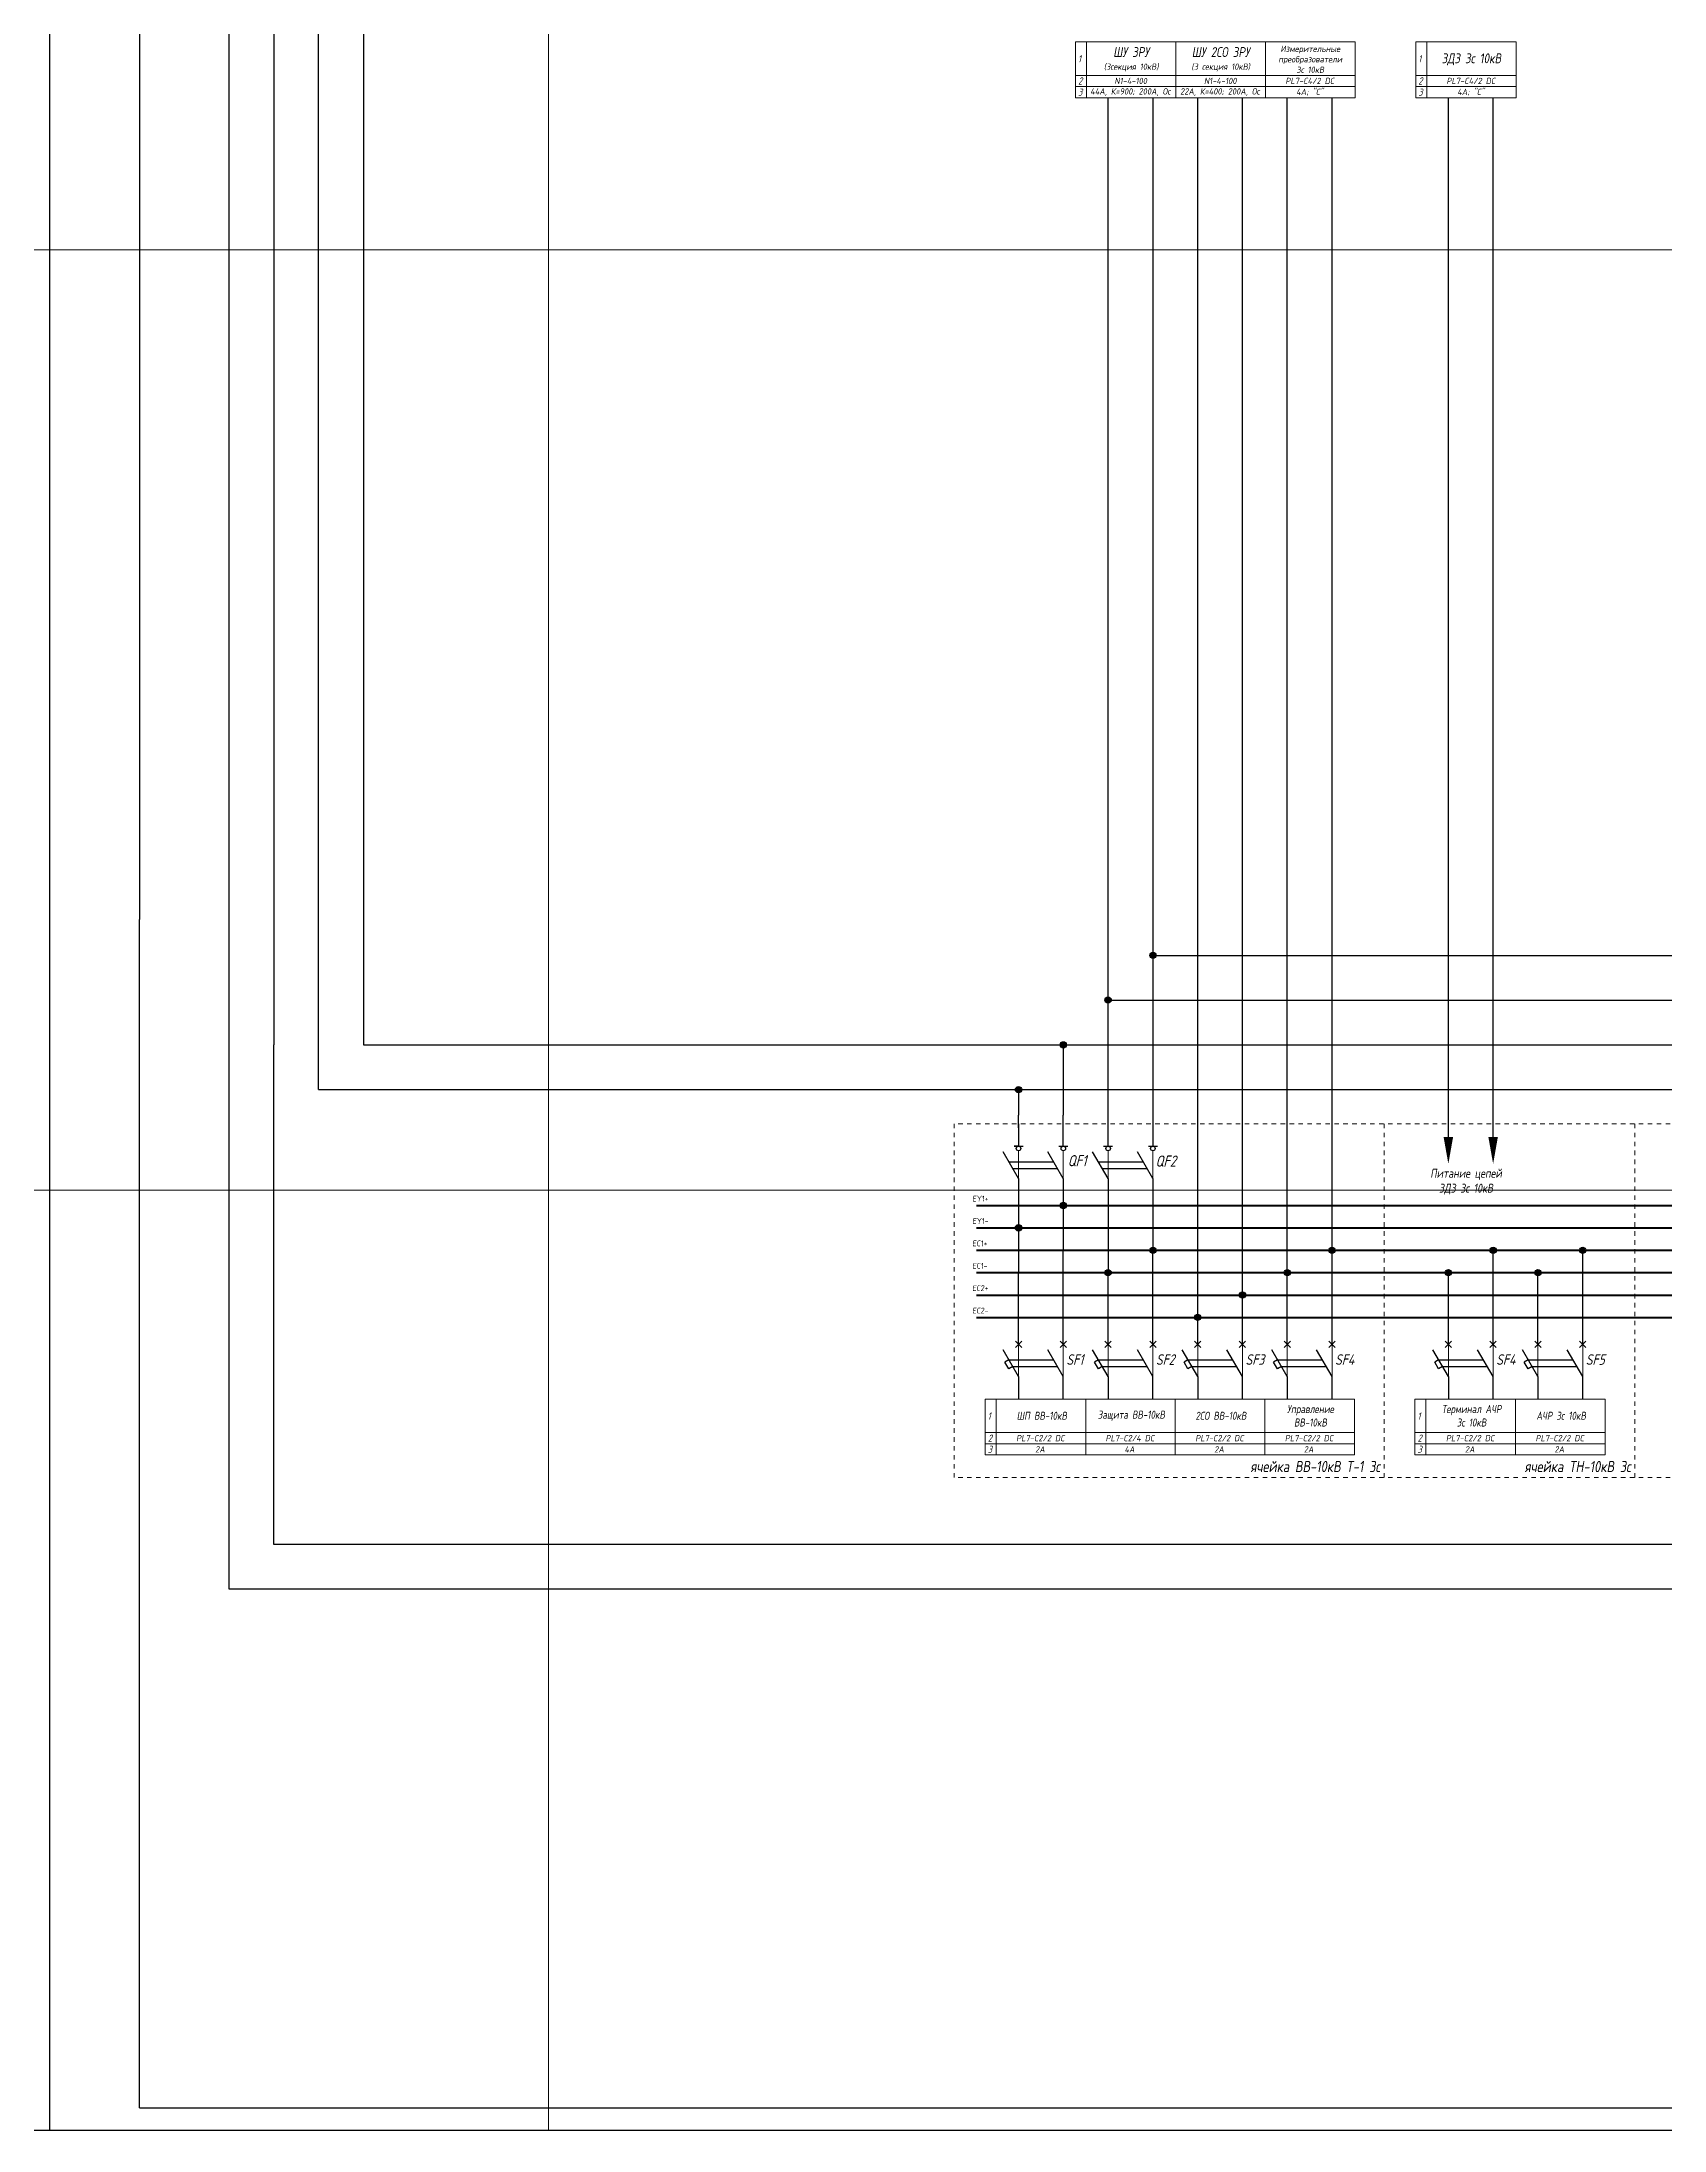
# Model space of a CAD drawing. Header units: millimetres. Extents: x 9 to 5215, y -207 to 4633.
# Drawn here: x 976.2 to 1338.5, y 3793 to 4259.5 of the extents above; entities that cross this region are included whole.
import ezdxf

# ---------------------------------------------------------------- set-up
doc = ezdxf.new("R2010")
doc.units = ezdxf.units.MM
doc.linetypes.add('JIS_02_1.0', pattern=[2, 1, -1])
doc.layers.add('Разрывы', color=10, linetype='Continuous')
doc.layers.add('Рамка', color=1, linetype='Continuous', plot=False)
doc.styles.add('eskdw', font='GOST_ANT.TTF', dxfattribs={"oblique": 10})
doc.styles.get("Standard").update_dxf_attribs({"font": 'GOST_ANT.TTF', "oblique": 10, "height": 2.5})
doc.styles.add('Гост', font='GOST_ANT.TTF', dxfattribs={"oblique": 10, "height": 1.4})
doc.styles.add('Шины', font='gost_1.ttf', dxfattribs={"oblique": 5, "height": 1.2})

msp = doc.modelspace()

# ---------------------------------------------------------------- hatches: boundary and pattern name
for points in [[(1225.03, 4055.46, 1), (1223.63, 4055.46, 1)], [(1225.03, 4055.46, 1), (1223.63, 4055.46, 1)], [(1225.03, 4055.46, 1), (1223.63, 4055.46, 1)], [(1215.03, 4045.46, 1), (1213.63, 4045.46, 1)], [(1215.03, 4045.46, 1), (1213.63, 4045.46, 1)], [(1215.03, 4045.46, 1), (1213.63, 4045.46, 1)], [(1205.03, 4035.46, 1), (1203.63, 4035.46, 1)], [(1205.03, 4035.46, 1), (1203.63, 4035.46, 1)], [(1205.03, 4035.46, 1), (1203.63, 4035.46, 1)], [(1195.03, 4025.46, 1), (1193.63, 4025.46, 1)], [(1195.03, 4025.46, 1), (1193.63, 4025.46, 1)], [(1195.03, 4025.46, 1), (1193.63, 4025.46, 1)], [(1205.03, 3999.59, 1), (1203.63, 3999.59, 1)], [(1205.03, 3999.59, 1), (1203.63, 3999.59, 1)], [(1195.03, 3994.59, 1), (1193.63, 3994.59, 1)], [(1195.03, 3994.59, 1), (1193.63, 3994.59, 1)], [(1195.03, 3994.59, 1), (1193.63, 3994.59, 1)], [(1225.03, 3989.59, 1), (1223.63, 3989.59, 1)], [(1225.03, 3989.59, 1), (1223.63, 3989.59, 1)], [(1265.03, 3989.59, 1), (1263.63, 3989.59, 1)], [(1265.03, 3989.59, 1), (1263.63, 3989.59, 1)], [(1301.01, 3989.59, 1), (1299.61, 3989.59, 1)], [(1301.01, 3989.59, 1), (1299.61, 3989.59, 1)], [(1321.01, 3989.59, 1), (1319.61, 3989.59, 1)], [(1321.01, 3989.59, 1), (1319.61, 3989.59, 1)], [(1215.03, 3984.59, 1), (1213.63, 3984.59, 1)], [(1215.03, 3984.59, 1), (1213.63, 3984.59, 1)], [(1215.03, 3984.59, 1), (1213.63, 3984.59, 1)], [(1255.03, 3984.59, 1), (1253.63, 3984.59, 1)], [(1255.03, 3984.59, 1), (1253.63, 3984.59, 1)], [(1255.03, 3984.59, 1), (1253.63, 3984.59, 1)], [(1291.01, 3984.59, 1), (1289.61, 3984.59, 1)], [(1291.01, 3984.59, 1), (1289.61, 3984.59, 1)], [(1291.01, 3984.59, 1), (1289.61, 3984.59, 1)], [(1311.01, 3984.59, 1), (1309.61, 3984.59, 1)], [(1311.01, 3984.59, 1), (1309.61, 3984.59, 1)], [(1311.01, 3984.59, 1), (1309.61, 3984.59, 1)], [(1245.03, 3979.59, 1), (1243.63, 3979.59, 1)], [(1245.03, 3979.59, 1), (1243.63, 3979.59, 1)], [(1235.03, 3974.59, 1), (1233.63, 3974.59, 1)], [(1235.03, 3974.59, 1), (1233.63, 3974.59, 1)], [(1235.03, 3974.59, 1), (1233.63, 3974.59, 1)]]:
    msp.add_hatch(color=256).paths.add_polyline_path(points)

# ---------------------------------------------------------------- linework, layer by layer
for p, q in [((978, 3793.03), (978, 4509.21)), ((998, 4504.21), (998, 4063.47)), ((1018.03, 4025.46), (1018.03, 4396.01)), ((1028.03, 4396.01), (1028.03, 4035.46)), ((1038.03, 4025.46), (1038.03, 4396.01)), ((1048.03, 4396.01), (1048.03, 4035.46)), ((1214.33, 4108.1), (1214.33, 4247.02)), ((1224.33, 4247.02), (1224.33, 4108.1)), ((1234.33, 4108.1), (1234.33, 4247.02)), ((1244.33, 4108.1), (1244.33, 4247.02)), ((1254.33, 3984.59), (1254.33, 4247.02)), ((1264.33, 3989.59), (1264.33, 4247.02)), ((1290.31, 4020.8), (1290.31, 4247.02)), ((1300.31, 4020.8), (1300.31, 4247.02)), ((1214.33, 4061.5), (1214.33, 4108.1)), ((1224.33, 4108.1), (1224.33, 4061.5)), ((1234.33, 4061.5), (1234.33, 4108.1)), ((1244.33, 4061.5), (1244.33, 4108.1)), ((998, 3798.03), (998, 4063.47)), ((1214.33, 4012.81), (1214.33, 4061.5)), ((1224.33, 4061.5), (1224.33, 4012.81)), ((1234.33, 4016.92), (1234.33, 4061.5)), ((1244.33, 4016.92), (1244.33, 4061.5)), ((1224.33, 4055.46), (1568.23, 4055.46)), ((1214.33, 4045.46), (1558.23, 4045.46)), ((1028.03, 3923.86), (1028.03, 4035.46)), ((1048.03, 4035.46), (1548.23, 4035.46)), ((1204.33, 4035.46), (1204.33, 4019.75)), ((1018.03, 3913.86), (1018.03, 4025.46)), ((1038.03, 4025.46), (1194.33, 4025.46)), ((1194.33, 4025.46), (1538.23, 4025.46)), ((1194.33, 4025.46), (1194.33, 4019.75)), ((1194.33, 4016.92), (1194.33, 4019.75)), ((1194.33, 4017.81), (1194.33, 4012.81)), ((1204.33, 4012.81), (1204.33, 4019.75)), ((1234.33, 3974.59), (1234.33, 4016.92)), ((1244.33, 3979.59), (1244.33, 4016.92)), ((1194.33, 4012.81), (1193.33, 4012.81)), ((1193.33, 4012.81), (1195.33, 4012.81)), ((1203.33, 4012.81), (1205.33, 4012.81)), ((1213.33, 4012.81), (1215.33, 4012.81)), ((1223.33, 4012.81), (1225.33, 4012.81)), ((1194.33, 4005.58), (1190.87, 4011.58)), ((1191.73, 4010.08), (1191.73, 4010.08)), ((1191.73, 4010.08), (1191.73, 4010.08)), ((1192.16, 4009.33), (1202.16, 4009.33)), ((1193.03, 4007.83), (1203.03, 4007.83)), ((1204.33, 4005.58), (1200.87, 4011.58)), ((1201.73, 4010.08), (1201.73, 4010.08)), ((1214.33, 4005.58), (1210.87, 4011.58)), ((1211.73, 4010.08), (1211.73, 4010.08)), ((1211.73, 4010.08), (1211.73, 4010.08)), ((1212.16, 4009.33), (1222.16, 4009.33)), ((1213.03, 4007.83), (1223.03, 4007.83)), ((1224.33, 4005.58), (1220.87, 4011.58)), ((1221.73, 4010.08), (1221.73, 4010.08)), ((1194.33, 4005.58), (1194.33, 3984.58)), ((1204.33, 4005.58), (1204.33, 3989.58)), ((1214.33, 4005.58), (1214.33, 3994.59)), ((1224.33, 4005.58), (1224.33, 3999.58)), ((1224.33, 3999.58), (1224.33, 3989.59)), ((1214.33, 3994.59), (1214.33, 3984.59)), ((1204.33, 3983.59), (1204.33, 3989.59)), ((1204.33, 3983.59), (1204.33, 3989.59)), ((1204.33, 3973.59), (1204.33, 3989.59)), ((1224.33, 3983.59), (1224.33, 3989.59)), ((1224.33, 3983.59), (1224.33, 3989.59)), ((1224.33, 3973.59), (1224.33, 3989.59)), ((1244.33, 3983.59), (1244.33, 3989.59)), ((1244.33, 3983.59), (1244.33, 3989.59)), ((1244.33, 3983.59), (1244.33, 3989.59)), ((1264.33, 3983.59), (1264.33, 3989.59)), ((1264.33, 3983.59), (1264.33, 3989.59)), ((1264.33, 3973.59), (1264.33, 3989.59)), ((1300.31, 3983.59), (1300.31, 3989.59)), ((1300.31, 3983.59), (1300.31, 3989.59)), ((1300.31, 3973.59), (1300.31, 3989.59)), ((1320.31, 3983.59), (1320.31, 3989.59)), ((1320.31, 3983.59), (1320.31, 3989.59)), ((1320.31, 3973.59), (1320.31, 3989.59)), ((1194.33, 3983.59), (1194.33, 3984.59)), ((1194.33, 3973.59), (1194.33, 3984.59)), ((1214.33, 3983.59), (1214.33, 3984.59)), ((1214.33, 3973.59), (1214.33, 3984.59)), ((1234.33, 3983.59), (1234.33, 3984.59)), ((1234.33, 3983.59), (1234.33, 3984.59)), ((1254.33, 3983.59), (1254.33, 3984.59)), ((1254.33, 3973.59), (1254.33, 3984.59)), ((1290.31, 3983.59), (1290.31, 3984.59)), ((1290.31, 3973.59), (1290.31, 3984.59)), ((1310.31, 3983.59), (1310.31, 3984.59)), ((1310.31, 3973.59), (1310.31, 3984.59)), ((1244.33, 3973.59), (1244.33, 3979.59)), ((1244.33, 3973.59), (1244.33, 3979.59)), ((1244.33, 3973.59), (1244.33, 3979.59)), ((1234.33, 3973.59), (1234.33, 3974.59)), ((1234.33, 3973.59), (1234.33, 3974.59)), ((1194.33, 3968.59), (1194.33, 3973.59)), ((1204.33, 3968.59), (1204.33, 3973.59)), ((1204.33, 3968.59), (1204.33, 3973.59)), ((1214.33, 3968.59), (1214.33, 3973.59)), ((1224.33, 3968.59), (1224.33, 3973.59)), ((1224.33, 3968.59), (1224.33, 3973.59)), ((1234.33, 3968.59), (1234.33, 3973.59)), ((1244.33, 3968.59), (1244.33, 3973.59)), ((1244.33, 3968.59), (1244.33, 3973.59)), ((1254.33, 3968.59), (1254.33, 3973.59)), ((1264.33, 3968.59), (1264.33, 3973.59)), ((1264.33, 3968.59), (1264.33, 3973.59)), ((1290.31, 3968.59), (1290.31, 3973.59)), ((1300.31, 3968.59), (1300.31, 3973.59)), ((1300.31, 3968.59), (1300.31, 3973.59)), ((1310.31, 3968.59), (1310.31, 3973.59)), ((1320.31, 3968.59), (1320.31, 3973.59)), ((1320.31, 3968.59), (1320.31, 3973.59)), ((1194.33, 3961.36), (1190.87, 3967.36)), ((1193.62, 3967.88), (1195.04, 3969.3)), ((1195.04, 3967.88), (1193.62, 3969.3)), ((1204.33, 3961.36), (1200.87, 3967.36)), ((1201.73, 3965.86), (1201.73, 3965.86)), ((1203.62, 3967.88), (1205.04, 3969.3)), ((1205.04, 3967.88), (1203.62, 3969.3)), ((1214.33, 3961.36), (1210.87, 3967.36)), ((1213.62, 3967.88), (1215.04, 3969.3)), ((1215.04, 3967.88), (1213.62, 3969.3)), ((1224.33, 3961.36), (1220.87, 3967.36)), ((1221.73, 3965.86), (1221.73, 3965.86)), ((1223.62, 3967.88), (1225.04, 3969.3)), ((1225.04, 3967.88), (1223.62, 3969.3)), ((1234.33, 3961.36), (1230.87, 3967.36)), ((1233.62, 3967.88), (1235.04, 3969.3)), ((1235.04, 3967.88), (1233.62, 3969.3)), ((1244.33, 3961.36), (1240.87, 3967.36)), ((1241.73, 3965.86), (1241.73, 3965.86)), ((1243.62, 3967.88), (1245.04, 3969.3)), ((1245.04, 3967.88), (1243.62, 3969.3)), ((1254.33, 3961.36), (1250.87, 3967.36)), ((1253.62, 3967.88), (1255.04, 3969.3)), ((1255.04, 3967.88), (1253.62, 3969.3)), ((1264.33, 3961.36), (1260.87, 3967.36)), ((1261.73, 3965.86), (1261.73, 3965.86)), ((1263.62, 3967.88), (1265.04, 3969.3)), ((1265.04, 3967.88), (1263.62, 3969.3)), ((1290.31, 3961.36), (1286.84, 3967.36)), ((1289.6, 3967.88), (1291.01, 3969.3)), ((1291.01, 3967.88), (1289.6, 3969.3)), ((1300.31, 3961.36), (1296.84, 3967.36)), ((1297.71, 3965.86), (1297.71, 3965.86)), ((1299.6, 3967.88), (1301.01, 3969.3)), ((1301.01, 3967.88), (1299.6, 3969.3)), ((1310.31, 3961.36), (1306.84, 3967.36)), ((1309.6, 3967.88), (1311.01, 3969.3)), ((1311.01, 3967.88), (1309.6, 3969.3)), ((1320.31, 3961.36), (1316.84, 3967.36)), ((1317.71, 3965.86), (1317.71, 3965.86)), ((1319.6, 3967.88), (1321.01, 3969.3)), ((1321.01, 3967.88), (1319.6, 3969.3)), ((1192.16, 3965.11), (1191.3, 3964.61)), ((1192.16, 3963.11), (1191.3, 3964.61)), ((1192.16, 3965.11), (1202.16, 3965.11)), ((1193.03, 3963.61), (1192.16, 3963.11)), ((1193.03, 3963.61), (1203.03, 3963.61)), ((1194.33, 3961.36), (1194.33, 3956.36)), ((1204.33, 3956.36), (1204.33, 3961.36)), ((1212.16, 3965.11), (1211.3, 3964.61)), ((1212.16, 3963.11), (1211.3, 3964.61)), ((1212.16, 3965.11), (1222.16, 3965.11)), ((1213.03, 3963.61), (1212.16, 3963.11)), ((1213.03, 3963.61), (1223.03, 3963.61)), ((1214.33, 3961.36), (1214.33, 3956.36)), ((1224.33, 3956.36), (1224.33, 3961.36)), ((1232.16, 3965.11), (1231.3, 3964.61)), ((1232.16, 3963.11), (1231.3, 3964.61)), ((1232.16, 3965.11), (1242.16, 3965.11)), ((1233.03, 3963.61), (1232.16, 3963.11)), ((1233.03, 3963.61), (1243.03, 3963.61)), ((1234.33, 3961.36), (1234.33, 3956.36)), ((1244.33, 3956.36), (1244.33, 3961.36)), ((1252.16, 3965.11), (1251.3, 3964.61)), ((1252.16, 3963.11), (1251.3, 3964.61)), ((1252.16, 3965.11), (1262.16, 3965.11)), ((1253.03, 3963.61), (1252.16, 3963.11)), ((1253.03, 3963.61), (1263.03, 3963.61)), ((1254.33, 3961.36), (1254.33, 3956.36)), ((1264.33, 3956.36), (1264.33, 3961.36)), ((1288.14, 3965.11), (1287.27, 3964.61)), ((1288.14, 3963.11), (1287.27, 3964.61)), ((1288.14, 3965.11), (1298.14, 3965.11)), ((1289.01, 3963.61), (1288.14, 3963.11)), ((1289.01, 3963.61), (1299.01, 3963.61)), ((1290.31, 3961.36), (1290.31, 3956.36)), ((1300.31, 3956.36), (1300.31, 3961.36)), ((1308.14, 3965.11), (1307.27, 3964.61)), ((1308.14, 3963.11), (1307.27, 3964.61)), ((1308.14, 3965.11), (1318.14, 3965.11)), ((1309.01, 3963.61), (1308.14, 3963.11)), ((1309.01, 3963.61), (1319.01, 3963.61)), ((1310.31, 3961.36), (1310.31, 3956.36)), ((1320.31, 3956.36), (1320.31, 3961.36)), ((1395.6, 3923.86), (1028.03, 3923.86)), ((1385.6, 3913.86), (1018.03, 3913.86)), ((998, 3798.03), (2135.61, 3798.03)), ((978, 3793.03), (2277.34, 3793.03))]:
    msp.add_line(p, q)
at = {"lineweight": 9}
for p, q in [((1207.05, 4259.52), (1209.49, 4259.52)), ((1207.05, 4259.52), (1207.05, 4247.02)), ((1209.49, 4259.52), (1209.49, 4247.02)), ((1209.49, 4259.52), (1269.49, 4259.52)), ((1229.49, 4259.52), (1229.49, 4247.02)), ((1249.49, 4259.52), (1249.49, 4247.02)), ((1269.49, 4259.52), (1269.49, 4247.02)), ((1283.02, 4259.52), (1285.47, 4259.52)), ((1283.02, 4259.52), (1283.02, 4247.02)), ((1285.47, 4259.52), (1285.47, 4247.02)), ((1285.47, 4259.52), (1305.47, 4259.52)), ((1305.47, 4259.52), (1305.47, 4247.02)), ((1207.05, 4252.02), (1229.49, 4252.02)), ((1209.49, 4252.02), (1249.49, 4252.02)), ((1209.49, 4252.02), (1249.49, 4252.02)), ((1229.49, 4252.02), (1269.49, 4252.02)), ((1229.49, 4252.02), (1269.49, 4252.02)), ((1249.49, 4252.02), (1269.49, 4252.02)), ((1249.49, 4252.02), (1269.49, 4252.02)), ((1265.47, 4252.02), (1269.49, 4252.02)), ((1283.02, 4252.02), (1305.47, 4252.02)), ((1285.47, 4252.02), (1305.47, 4252.02)), ((1285.47, 4252.02), (1305.47, 4252.02)), ((1207.05, 4249.52), (1209.49, 4249.52)), ((1207.05, 4247.02), (1209.49, 4247.02)), ((1209.49, 4249.52), (1249.49, 4249.52)), ((1209.49, 4249.52), (1249.49, 4249.52)), ((1209.49, 4247.02), (1269.49, 4247.02)), ((1209.49, 4247.02), (1269.49, 4247.02)), ((1229.49, 4249.52), (1269.49, 4249.52)), ((1229.49, 4249.52), (1269.49, 4249.52)), ((1249.49, 4249.52), (1269.49, 4249.52)), ((1249.49, 4249.52), (1269.49, 4249.52)), ((1265.47, 4249.52), (1269.49, 4249.52)), ((1283.02, 4249.52), (1285.47, 4249.52)), ((1283.02, 4247.02), (1285.47, 4247.02)), ((1285.47, 4249.52), (1305.47, 4249.52)), ((1285.47, 4249.52), (1305.47, 4249.52)), ((1285.47, 4247.02), (1305.47, 4247.02)), ((1285.47, 4247.02), (1305.47, 4247.02)), ((1186.88, 3956.36), (1189.33, 3956.36)), ((1186.88, 3956.36), (1186.88, 3943.86)), ((1189.33, 3956.36), (1189.33, 3943.86)), ((1189.33, 3956.36), (1189.33, 3943.86)), ((1189.33, 3956.36), (1209.33, 3956.36)), ((1209.33, 3956.36), (1209.33, 3943.86)), ((1209.33, 3956.36), (1209.33, 3943.86)), ((1209.33, 3956.36), (1229.33, 3956.36)), ((1229.33, 3956.36), (1229.33, 3943.86)), ((1229.33, 3956.36), (1229.33, 3943.86)), ((1229.33, 3956.36), (1249.33, 3956.36)), ((1229.33, 3956.36), (1229.33, 3943.86)), ((1249.33, 3956.36), (1249.33, 3943.86)), ((1249.33, 3956.36), (1269.33, 3956.36)), ((1269.33, 3956.36), (1269.33, 3943.86)), ((1282.86, 3956.36), (1285.31, 3956.36)), ((1282.86, 3956.36), (1282.86, 3943.86)), ((1285.31, 3956.36), (1285.31, 3943.86)), ((1285.31, 3956.36), (1285.31, 3943.86)), ((1285.31, 3956.36), (1305.31, 3956.36)), ((1305.31, 3956.36), (1305.31, 3943.86)), ((1305.31, 3956.36), (1305.31, 3943.86)), ((1305.31, 3956.36), (1325.31, 3956.36)), ((1325.31, 3956.36), (1325.31, 3943.86)), ((1189.33, 3951.36), (1189.33, 3943.86)), ((1189.33, 3951.36), (1189.33, 3943.86)), ((1189.33, 3951.36), (1189.33, 3943.86)), ((1209.33, 3951.36), (1209.33, 3943.86)), ((1209.33, 3951.36), (1209.33, 3943.86)), ((1209.33, 3951.36), (1209.33, 3943.86)), ((1229.33, 3951.36), (1229.33, 3943.86)), ((1229.33, 3951.36), (1229.33, 3943.86)), ((1229.33, 3951.36), (1229.33, 3943.86)), ((1285.31, 3951.36), (1285.31, 3943.86)), ((1285.31, 3951.36), (1285.31, 3943.86)), ((1285.31, 3951.36), (1285.31, 3943.86)), ((1305.31, 3951.36), (1305.31, 3943.86)), ((1305.31, 3951.36), (1305.31, 3943.86)), ((1305.31, 3951.36), (1305.31, 3943.86)), ((1186.88, 3948.86), (1269.33, 3948.86)), ((1282.86, 3948.86), (1325.31, 3948.86)), ((1186.88, 3946.36), (1189.33, 3946.36)), ((1186.88, 3943.86), (1189.33, 3943.86)), ((1189.33, 3946.36), (1209.33, 3946.36)), ((1189.33, 3943.86), (1209.33, 3943.86)), ((1209.33, 3946.36), (1229.33, 3946.36)), ((1209.33, 3943.86), (1229.33, 3943.86)), ((1229.33, 3946.36), (1249.33, 3946.36)), ((1229.33, 3943.86), (1249.33, 3943.86)), ((1249.33, 3946.36), (1269.33, 3946.36)), ((1249.33, 3943.86), (1269.33, 3943.86)), ((1282.86, 3946.36), (1285.31, 3946.36)), ((1282.86, 3943.86), (1285.31, 3943.86)), ((1285.31, 3946.36), (1305.31, 3946.36)), ((1285.31, 3943.86), (1305.31, 3943.86)), ((1305.31, 3946.36), (1325.31, 3946.36)), ((1305.31, 3943.86), (1325.31, 3943.86))]:
    msp.add_line(p, q, dxfattribs=at)
at = {"linetype": 'JIS_02_1.0', "lineweight": 9}
for p, q in [((1179.97, 4017.83), (1179.97, 3938.86)), ((1619.85, 4017.83), (1179.97, 4017.83)), ((1331.92, 4017.83), (1331.92, 3938.86)), ((1619.85, 3938.86), (1179.97, 3938.86))]:
    msp.add_line(p, q, dxfattribs=at)
at = {"linetype": 'JIS_02_1.0', "lineweight": 15}
for p, q in [((1275.95, 4017.83), (1275.95, 3938.86)), ((1275.95, 4017.83), (1275.95, 3938.86)), ((1331.92, 4017.83), (1331.92, 3938.86))]:
    msp.add_line(p, q, dxfattribs=at)
at = {"ltscale": 5}
for p, q in [((1290.31, 4014.85), (1290.31, 4020.8)), ((1300.31, 4014.85), (1300.31, 4020.8))]:
    msp.add_line(p, q, dxfattribs=at)
at = {"lineweight": 40}
for p, q in [((1184.97, 3999.59), (1612.07, 3999.59)), ((1184.97, 3994.59), (1612.07, 3994.59)), ((1184.97, 3989.59), (1612.07, 3989.59)), ((1184.97, 3984.59), (1612.07, 3984.59)), ((1184.97, 3979.59), (1612.07, 3979.59)), ((1184.97, 3974.59), (1612.07, 3974.59))]:
    msp.add_line(p, q, dxfattribs=at)
at = {"ltscale": 5}
for points in [[(1290.31, 4008.89, 0, 2.11, 0), (1290.31, 4014.85, 0, 2.11, 0)], [(1300.31, 4008.89, 0, 2.11, 0), (1300.31, 4014.85, 0, 2.11, 0)]]:
    msp.add_lwpolyline(points, format="xyseb", dxfattribs=at)
for centre, radius in [((1224.33, 4055.46), 0.7), ((1224.33, 4055.46), 0.7), ((1224.33, 4055.46), 0.7), ((1214.33, 4045.46), 0.7), ((1214.33, 4045.46), 0.7), ((1214.33, 4045.46), 0.7), ((1204.33, 4035.46), 0.7), ((1204.33, 4035.46), 0.7), ((1204.33, 4035.46), 0.7), ((1194.33, 4025.46), 0.7), ((1194.33, 4025.46), 0.7), ((1194.33, 4025.46), 0.7), ((1194.33, 4012.31), 0.5), ((1204.33, 4012.31), 0.5), ((1214.33, 4012.31), 0.5), ((1224.33, 4012.31), 0.5), ((1204.33, 3999.59), 0.7), ((1204.33, 3999.59), 0.7), ((1194.33, 3994.59), 0.7), ((1194.33, 3994.59), 0.7), ((1194.33, 3994.59), 0.7), ((1224.33, 3989.59), 0.7), ((1224.33, 3989.59), 0.7), ((1264.33, 3989.59), 0.7), ((1264.33, 3989.59), 0.7), ((1300.31, 3989.59), 0.7), ((1300.31, 3989.59), 0.7), ((1320.31, 3989.59), 0.7), ((1320.31, 3989.59), 0.7), ((1214.33, 3984.59), 0.7), ((1214.33, 3984.59), 0.7), ((1214.33, 3984.59), 0.7), ((1254.33, 3984.59), 0.7), ((1254.33, 3984.59), 0.7), ((1254.33, 3984.59), 0.7), ((1290.31, 3984.59), 0.7), ((1290.31, 3984.59), 0.7), ((1290.31, 3984.59), 0.7), ((1310.31, 3984.59), 0.7), ((1310.31, 3984.59), 0.7), ((1310.31, 3984.59), 0.7), ((1244.33, 3979.59), 0.7), ((1244.33, 3979.59), 0.7), ((1234.33, 3974.59), 0.7), ((1234.33, 3974.59), 0.7), ((1234.33, 3974.59), 0.7)]:
    msp.add_circle(centre, radius)
at = {"layer": 'Разрывы', "lineweight": 13}
for p, q in [((1194.33, 4011.81), (1194.33, 4005.58)), ((1204.33, 4011.81), (1204.33, 4005.58)), ((1214.33, 4011.81), (1214.33, 4005.58)), ((1224.33, 4011.81), (1224.33, 4005.58)), ((1194.33, 3968.59), (1194.33, 3961.36)), ((1204.33, 3968.59), (1204.33, 3961.36)), ((1214.33, 3968.59), (1214.33, 3961.36)), ((1224.33, 3968.59), (1224.33, 3961.36)), ((1234.33, 3968.59), (1234.33, 3961.36)), ((1244.33, 3968.59), (1244.33, 3961.36)), ((1254.33, 3968.59), (1254.33, 3961.36)), ((1264.33, 3968.59), (1264.33, 3961.36)), ((1290.31, 3968.59), (1290.31, 3961.36)), ((1300.31, 3968.59), (1300.31, 3961.36)), ((1310.31, 3968.59), (1310.31, 3961.36)), ((1320.31, 3968.59), (1320.31, 3961.36))]:
    msp.add_line(p, q, dxfattribs=at)
at = {"layer": 'Рамка', "lineweight": 9}
for p, q in [((1089.34, 4213.03), (1089.34, 4423.03)), ((792.34, 4213.03), (1089.34, 4213.03)), ((1089.34, 4003.03), (1089.34, 4213.03)), ((1089.34, 4213.03), (1386.34, 4213.03)), ((792.34, 4003.03), (1089.34, 4003.03)), ((1089.34, 3793.03), (1089.34, 4003.03)), ((1089.34, 4003.03), (1386.34, 4003.03)), ((1089.34, 3793.03), (1386.34, 3793.03))]:
    msp.add_line(p, q, dxfattribs=at)
at = {"layer": 'Рамка'}
msp.add_line((792.34, 3793.03), (1089.34, 3793.03), dxfattribs=at)

# ---------------------------------------------------------------- texts
at = {"lineweight": 9, "style": 'eskdw', "oblique": 15}
for s, p in [('1', (1207.6, 4254.92)), ('1', (1283.58, 4254.92)), ('2', (1207.63, 4249.97)), ('2', (1283.61, 4249.97)), ('3', (1207.63, 4247.47)), ('3', (1283.61, 4247.47)), ('1', (1187.43, 3951.76)), ('1', (1283.41, 3951.76)), ('2', (1187.47, 3946.81)), ('2', (1283.44, 3946.81)), ('3', (1187.47, 3944.31)), ('3', (1283.44, 3944.31))]:
    msp.add_text(s, height=1.6, dxfattribs=at).set_placement(p)
at = {"style": 'eskdw', "oblique": 15}
for s, height, p in [('QF1', 2.5, (1205.3, 4008.34)), ('QF2', 2.5, (1224.9, 4008.25)), ('SF1', 2.355, (1205, 3963.99)), ('SF2', 2.355, (1225, 3963.99)), ('SF3', 2.355, (1245, 3963.99)), ('SF4', 2.355, (1265, 3963.99)), ('SF4', 2.355, (1300.98, 3963.99)), ('SF5', 2.355, (1320.98, 3963.99))]:
    msp.add_text(s, height=height, dxfattribs=at).set_placement(p)
at = {"lineweight": 9}
for s, width, insert, char_height, attachment_point, style in [('ШУ ЗРУ\\P{\\H0.63636x;(3секция 10кВ)}', 20, (1219.49, 4255.6), 2.2, 5, 'Гост'), ('ШУ 2СО ЗРУ\\P{\\H0.63636x;(3 секция 10кВ)}', 20, (1239.49, 4255.6), 2.2, 5, 'Гост'), ('Измерительные преобразователи \\P3с 10кВ', 20, (1259.49, 4255.6), 1.4, 5, 'Гост'), ('ЗДЗ 3с 10кВ', 20, (1295.47, 4255.6), 2.2, 5, 'Гост'), (' {\\H1.0833x;EY1+}', 7.2274, (1183.29, 4001.77), 1.2, 1, 'Шины'), (' {\\H1.0833x;EY1-}', 7.2274, (1183.29, 3996.77), 1.2, 1, 'Шины'), (' {\\H1.0833x;EC1+}', 7.2274, (1183.29, 3991.77), 1.2, 1, 'Шины'), (' {\\H1.0833x;EC1-}', 7.2274, (1183.29, 3986.77), 1.2, 1, 'Шины'), (' {\\H1.0833x;EC2+}', 7.2274, (1183.29, 3981.77), 1.2, 1, 'Шины'), (' {\\H1.0833x;EC2-}', 7.2274, (1183.29, 3976.77), 1.2, 1, 'Шины')]:
    msp.add_mtext_dynamic_manual_height_columns(s, width=width, gutter_width=6, heights=[0], dxfattribs=dict(at, insert=insert, char_height=char_height, attachment_point=attachment_point, style=style))
at = {"lineweight": 9, "attachment_point": 5}
for s, insert, char_height, width in [('\\A1;N1-4-100', (1219.38, 4250.77), 1.4, 20), ('\\A1;N1-4-100', (1239.38, 4250.77), 1.4, 20), ('\\A1;{\\fGOST 2.304 type A|b0|i0|c0|p34;PL7-C\\fGOST 2.304 type A|b0|i0|c204|p34;4\\fGOST 2.304 type A|b0|i0|c0|p34;/2\\fGOST 2.304 type A|b0|i0|c204|p34; \\fGOST 2.304 type A|b0|i0|c0|p34;DC}', (1259.38, 4250.77), 1.4, 20), ('\\A1;{\\fGOST 2.304 type A|b0|i0|c0|p34;PL7-C\\fGOST 2.304 type A|b0|i0|c204|p34;4\\fGOST 2.304 type A|b0|i0|c0|p34;/2\\fGOST 2.304 type A|b0|i0|c204|p34; \\fGOST 2.304 type A|b0|i0|c0|p34;DC}', (1295.35, 4250.77), 1.4, 20), ('44А, К=900; 200А, Ос', (1219.29, 4248.27), 1.4, 20), ('22А, К=400; 200А, Ос', (1239.29, 4248.27), 1.4, 20), ('\\A1;{\\fGOST 2.304 type A|b0|i0|c204|p34;4А; "С"}', (1259.38, 4248.27), 1.4, 20), ('\\A1;{\\fGOST 2.304 type A|b0|i0|c204|p34;4А; "С"}', (1295.35, 4248.27), 1.4, 20), ('ШП ВВ-10кВ', (1199.52, 3952.61), 1.8, 22.6797), ('Защита ВВ-10кВ', (1219.52, 3952.61), 1.8, 22.6797), ('2СО ВВ-10кВ', (1239.52, 3952.61), 1.8, 22.6797), ('Управление \\PВВ-10кВ', (1259.52, 3952.61), 1.8, 22.6797), ('\\pt18;Терминал АЧР \\P3с 10кВ', (1295.49, 3952.61), 1.8, 22.6797), ('АЧР 3с 10кВ', (1315.49, 3952.61), 1.8, 22.6797), ('\\A1;{\\fGOST 2.304 type A|b0|i0|c0|p34;PL7-C\\fGOST 2.304 type A|b0|i0|c204|p34;2\\fGOST 2.304 type A|b0|i0|c0|p34;/2 DC}', (1199.21, 3947.61), 1.4, 20), ('\\A1;{\\fGOST 2.304 type A|b0|i0|c0|p34;PL7-C\\fGOST 2.304 type A|b0|i0|c204|p34;2\\fGOST 2.304 type A|b0|i0|c0|p34;/\\fGOST 2.304 type A|b0|i0|c204|p34;4\\fGOST 2.304 type A|b0|i0|c0|p34; DC}', (1219.21, 3947.61), 1.4, 20), ('\\A1;{\\fGOST 2.304 type A|b0|i0|c0|p34;PL7-C\\fGOST 2.304 type A|b0|i0|c204|p34;2\\fGOST 2.304 type A|b0|i0|c0|p34;/2 DC}', (1239.21, 3947.61), 1.4, 20), ('\\A1;{\\fGOST 2.304 type A|b0|i0|c0|p34;PL7-C\\fGOST 2.304 type A|b0|i0|c204|p34;2\\fGOST 2.304 type A|b0|i0|c0|p34;/2 DC}', (1259.21, 3947.61), 1.4, 20), ('\\A1;{\\fGOST 2.304 type A|b0|i0|c0|p34;PL7-C\\fGOST 2.304 type A|b0|i0|c204|p34;2\\fGOST 2.304 type A|b0|i0|c0|p34;/2 DC}', (1295.19, 3947.61), 1.4, 20), ('\\A1;{\\fGOST 2.304 type A|b0|i0|c0|p34;PL7-C\\fGOST 2.304 type A|b0|i0|c204|p34;2\\fGOST 2.304 type A|b0|i0|c0|p34;/2 DC}', (1315.19, 3947.61), 1.4, 20), ('{\\fGOST 2.304 type A|b0|i0|c204|p34;2А}', (1199.12, 3945.11), 1.4, 20), ('{\\fGOST 2.304 type A|b0|i0|c204|p34;4А}', (1219.12, 3945.11), 1.4, 20), ('{\\fGOST 2.304 type A|b0|i0|c204|p34;2А}', (1239.12, 3945.11), 1.4, 20), ('{\\fGOST 2.304 type A|b0|i0|c204|p34;2А}', (1259.12, 3945.11), 1.4, 20), ('{\\fGOST 2.304 type A|b0|i0|c204|p34;2А}', (1295.1, 3945.11), 1.4, 20), ('{\\fGOST 2.304 type A|b0|i0|c0|p34;2\\fGOST 2.304 type A|b0|i0|c204|p34;А}', (1315.1, 3945.11), 1.4, 20)]:
    msp.add_mtext(s, dxfattribs=dict(at, insert=insert, char_height=char_height, width=width))
at = {"lineweight": 9, "insert": (1294.72, 4004.91), "char_height": 2, "width": 23.278, "attachment_point": 5, "style": 'Гост'}
msp.add_mtext('\\pl-0.9;Питание цепей \\PЗДЗ 3с 10кВ', dxfattribs=at)
at = {"char_height": 2.5, "attachment_point": 6, "style": 'Гост'}
for s, insert in [('ячейка ВВ-10кВ Т-1 3с', (1275.04, 3941.27)), ('ячейка ТН-10кВ 3с', (1331.02, 3941.27))]:
    msp.add_mtext_dynamic_manual_height_columns(s, width=37.4467, gutter_width=7, heights=[0], dxfattribs=dict(at, insert=insert))

doc.saveas('drawing.dxf')
